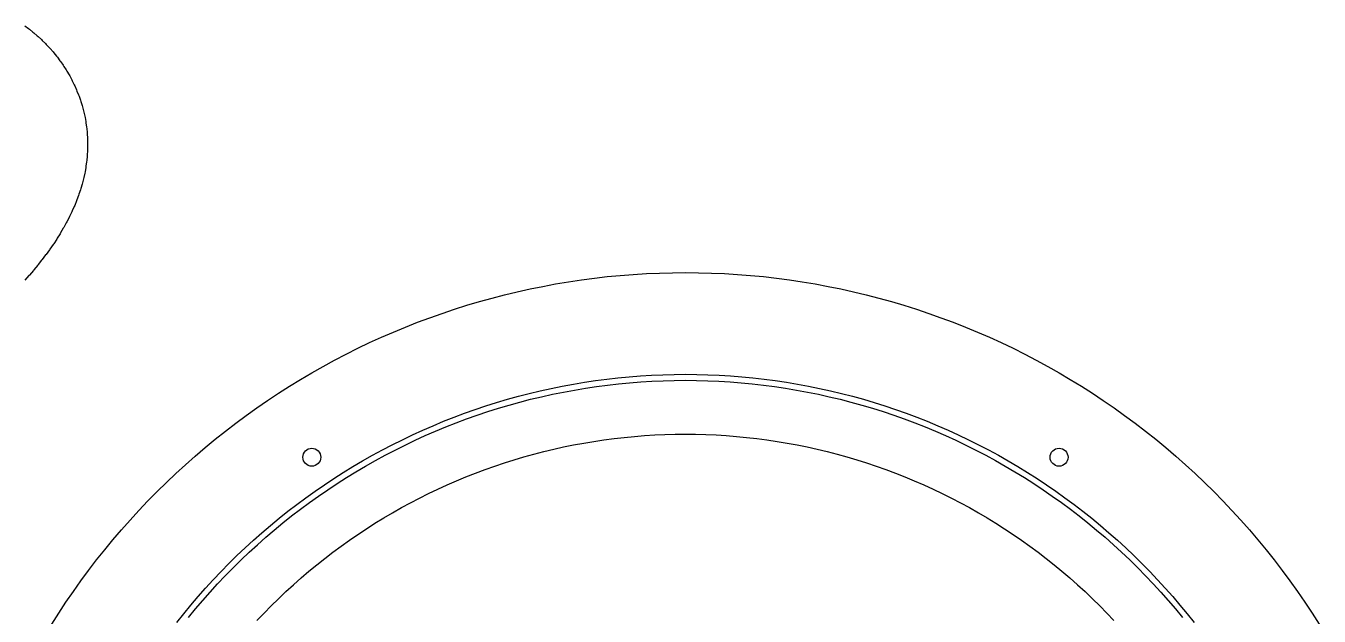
# Model space of a CAD drawing. Header units: metres. Extents: x 10 to 1210, y 10 to 2755.
# Drawn here: x 922.7 to 1139, y 2650.6 to 2749.2 of the extents above; entities that cross this region are included whole.
import ezdxf

# ---------------------------------------------------------------- set-up
doc = ezdxf.new("R2010")
doc.units = ezdxf.units.M
for name, color, linetype in [('ACIKLIK', 5, 'Continuous'), ('ASKI_DELIK', 6, 'Continuous'), ('CAM_SABLON', 4, 'Continuous'), ('DIS_KENAR_V91_Z3', 1, 'Continuous'), ('LAMBA_T4_Z4', 3, 'Continuous')]:
    doc.layers.add(name, color=color, linetype=linetype)

msp = doc.modelspace()

# ---------------------------------------------------------------- linework, layer by layer
at = {"layer": 'ACIKLIK'}
msp.add_lwpolyline([(961.33, 2649.84), (962.51, 2651.08), (963.7, 2652.3), (964.92, 2653.49), (966.16, 2654.67), (967.43, 2655.83), (968.71, 2656.96), (970.01, 2658.07), (971.33, 2659.16), (972.67, 2660.22), (974.02, 2661.27), (975.4, 2662.28), (976.79, 2663.28), (978.2, 2664.24), (979.63, 2665.19), (981.07, 2666.11), (982.53, 2667), (984, 2667.87), (985.49, 2668.71), (986.99, 2669.53), (988.51, 2670.32), (990.04, 2671.08), (991.58, 2671.82), (993.14, 2672.53), (994.71, 2673.21), (996.29, 2673.86), (997.88, 2674.49), (999.48, 2675.09), (1001.09, 2675.66), (1002.72, 2676.2), (1004.35, 2676.72), (1005.99, 2677.2), (1007.64, 2677.66), (1009.29, 2678.09), (1010.96, 2678.49), (1012.62, 2678.86), (1014.3, 2679.2), (1015.98, 2679.51), (1017.67, 2679.79), (1019.36, 2680.05), (1021.06, 2680.27), (1022.76, 2680.46), (1024.46, 2680.63), (1026.16, 2680.76), (1027.87, 2680.86), (1029.58, 2680.94), (1031.29, 2680.98), (1033, 2681), (1034.71, 2680.98), (1036.42, 2680.94), (1038.13, 2680.86), (1039.84, 2680.76), (1041.54, 2680.63), (1043.24, 2680.46), (1044.94, 2680.27), (1046.64, 2680.05), (1048.33, 2679.79), (1050.02, 2679.51), (1051.7, 2679.2), (1053.38, 2678.86), (1055.04, 2678.49), (1056.71, 2678.09), (1058.36, 2677.66), (1060.01, 2677.2), (1061.65, 2676.72), (1063.28, 2676.2), (1064.91, 2675.66), (1066.52, 2675.09), (1068.12, 2674.49), (1069.71, 2673.86), (1071.29, 2673.21), (1072.86, 2672.53), (1074.42, 2671.82), (1075.96, 2671.08), (1077.49, 2670.32), (1079.01, 2669.53), (1080.51, 2668.71), (1082, 2667.87), (1083.47, 2667), (1084.93, 2666.11), (1086.37, 2665.19), (1087.8, 2664.24), (1089.21, 2663.28), (1090.6, 2662.28), (1091.98, 2661.27), (1093.33, 2660.22), (1094.67, 2659.16), (1095.99, 2658.07), (1097.29, 2656.96), (1098.57, 2655.83), (1099.84, 2654.67), (1101.08, 2653.49), (1102.3, 2652.3), (1103.49, 2651.08), (1104.67, 2649.84)], dxfattribs=at)
at = {"layer": 'ASKI_DELIK'}
for centre in [(970.5, 2677.14), (1095.5, 2677.14)]:
    msp.add_circle(centre, 1.5, dxfattribs=at)
at = {"layer": 'CAM_SABLON'}
msp.add_lwpolyline([(949.85, 2650.34), (951.03, 2651.78), (952.25, 2653.2), (953.48, 2654.6), (954.75, 2655.97), (956.03, 2657.33), (957.34, 2658.66), (958.67, 2659.97), (960.03, 2661.25), (961.4, 2662.52), (962.8, 2663.75), (964.22, 2664.97), (965.66, 2666.15), (967.12, 2667.32), (968.61, 2668.45), (970.11, 2669.56), (971.63, 2670.65), (973.17, 2671.71), (974.72, 2672.74), (976.3, 2673.74), (977.89, 2674.72), (979.5, 2675.66), (981.13, 2676.58), (982.77, 2677.47), (984.42, 2678.34), (986.09, 2679.17), (987.78, 2679.97), (989.48, 2680.75), (991.19, 2681.49), (992.92, 2682.21), (994.65, 2682.89), (996.4, 2683.55), (998.16, 2684.17), (999.94, 2684.76), (1001.72, 2685.32), (1003.51, 2685.85), (1005.31, 2686.35), (1007.11, 2686.82), (1008.93, 2687.26), (1010.75, 2687.66), (1012.58, 2688.03), (1014.42, 2688.37), (1016.26, 2688.68), (1018.11, 2688.96), (1019.96, 2689.2), (1021.82, 2689.41), (1023.67, 2689.59), (1025.54, 2689.74), (1027.4, 2689.85), (1029.27, 2689.93), (1031.13, 2689.98), (1033, 2690), (1034.87, 2689.98), (1036.73, 2689.93), (1038.6, 2689.85), (1040.46, 2689.74), (1042.33, 2689.59), (1044.18, 2689.41), (1046.04, 2689.2), (1047.89, 2688.96), (1049.74, 2688.68), (1051.58, 2688.37), (1053.42, 2688.03), (1055.25, 2687.66), (1057.07, 2687.26), (1058.89, 2686.82), (1060.69, 2686.35), (1062.49, 2685.85), (1064.28, 2685.32), (1066.06, 2684.76), (1067.84, 2684.17), (1069.6, 2683.55), (1071.35, 2682.89), (1073.08, 2682.21), (1074.81, 2681.49), (1076.52, 2680.75), (1078.22, 2679.97), (1079.91, 2679.17), (1081.58, 2678.34), (1083.23, 2677.47), (1084.87, 2676.58), (1086.5, 2675.66), (1088.11, 2674.72), (1089.7, 2673.74), (1091.28, 2672.74), (1092.83, 2671.71), (1094.37, 2670.65), (1095.89, 2669.56), (1097.39, 2668.45), (1098.88, 2667.32), (1100.34, 2666.15), (1101.78, 2664.97), (1103.2, 2663.75), (1104.6, 2662.52), (1105.97, 2661.25), (1107.33, 2659.97), (1108.66, 2658.66), (1109.97, 2657.33), (1111.25, 2655.97), (1112.52, 2654.6), (1113.75, 2653.2), (1114.97, 2651.78), (1116.15, 2650.34)], dxfattribs=at)
at = {"layer": 'DIS_KENAR_V91_Z3'}
for points in [[(922.51, 2749.24), (923.1, 2748.8), (923.27, 2748.67), (923.84, 2748.21), (924.01, 2748.08), (924.56, 2747.6), (924.72, 2747.45), (925.26, 2746.96), (925.42, 2746.81), (925.94, 2746.29), (926.09, 2746.14), (926.58, 2745.61), (926.73, 2745.45), (927.21, 2744.9), (927.35, 2744.73), (927.8, 2744.17), (927.94, 2744), (928.37, 2743.42), (928.5, 2743.24), (928.91, 2742.65), (929.03, 2742.47), (929.41, 2741.87), (929.53, 2741.67), (929.89, 2741.06), (930, 2740.87), (930.34, 2740.24), (930.44, 2740.04), (930.75, 2739.41), (930.85, 2739.2), (931.13, 2738.56), (931.22, 2738.35), (931.48, 2737.7), (931.56, 2737.48), (931.79, 2736.83), (931.86, 2736.61), (932.06, 2735.95), (932.13, 2735.72), (932.31, 2735.06), (932.36, 2734.83), (932.51, 2734.16), (932.56, 2733.92), (932.68, 2733.25), (932.72, 2733.01), (932.82, 2732.33), (932.85, 2732.09), (932.91, 2731.41), (932.93, 2731.17), (932.97, 2730.48), (932.98, 2730.24), (933, 2729.55), (933, 2729.31), (932.98, 2728.62), (932.97, 2728.38), (932.93, 2727.68), (932.91, 2727.45), (932.84, 2726.74), (932.82, 2726.51), (932.72, 2725.8), (932.68, 2725.57), (932.56, 2724.86), (932.52, 2724.64), (932.36, 2723.92), (932.31, 2723.7), (932.13, 2722.98), (932.07, 2722.77), (931.86, 2722.04), (931.79, 2721.84), (931.55, 2721.1), (931.48, 2720.91), (931.21, 2720.16), (931.14, 2719.98), (930.84, 2719.23), (930.76, 2719.06), (930.43, 2718.31), (930.35, 2718.14), (929.99, 2717.38), (929.91, 2717.22), (929.51, 2716.46), (929.43, 2716.31), (929.01, 2715.55), (928.93, 2715.4), (928.47, 2714.64), (928.39, 2714.5), (927.91, 2713.73), (927.83, 2713.61), (927.32, 2712.83), (927.24, 2712.71), (926.7, 2711.94), (926.62, 2711.83), (926.05, 2711.05), (925.97, 2710.95), (925.38, 2710.17), (925.3, 2710.07), (924.71, 2709.33), (924.65, 2709.25), (923.99, 2708.46), (923.92, 2708.37), (923.25, 2707.59), (923.19, 2707.51), (922.49, 2706.73)], [(926.99, 2649.24), (928.17, 2651.08), (929.37, 2652.9), (930.61, 2654.7), (931.87, 2656.47), (933.17, 2658.23), (934.5, 2659.96), (935.86, 2661.67), (937.24, 2663.35), (938.66, 2665.01), (940.11, 2666.64), (941.58, 2668.25), (943.08, 2669.83), (944.61, 2671.39), (946.17, 2672.92), (947.75, 2674.42), (949.36, 2675.89), (950.99, 2677.34), (952.65, 2678.76), (954.33, 2680.14), (956.04, 2681.5), (957.77, 2682.83), (959.53, 2684.13), (961.3, 2685.39), (963.1, 2686.63), (964.92, 2687.83), (966.76, 2689.01), (968.62, 2690.15), (970.5, 2691.25), (972.4, 2692.33), (974.32, 2693.37), (976.25, 2694.38), (978.2, 2695.35), (980.17, 2696.29), (982.16, 2697.19), (984.16, 2698.06), (986.17, 2698.9), (988.2, 2699.7), (990.25, 2700.46), (992.3, 2701.19), (994.37, 2701.88), (996.45, 2702.54), (998.55, 2703.16), (1000.65, 2703.74), (1002.76, 2704.29), (1004.88, 2704.8), (1007.01, 2705.27), (1009.15, 2705.7), (1011.29, 2706.1), (1013.45, 2706.46), (1015.6, 2706.78), (1017.77, 2707.07), (1019.93, 2707.32), (1022.11, 2707.52), (1024.28, 2707.7), (1026.46, 2707.83), (1028.64, 2707.92), (1030.82, 2707.98), (1033, 2708), (1035.18, 2707.98), (1037.36, 2707.92), (1039.54, 2707.83), (1041.72, 2707.7), (1043.89, 2707.52), (1046.07, 2707.32), (1048.23, 2707.07), (1050.4, 2706.78), (1052.55, 2706.46), (1054.71, 2706.1), (1056.85, 2705.7), (1058.99, 2705.27), (1061.12, 2704.8), (1063.24, 2704.29), (1065.35, 2703.74), (1067.45, 2703.16), (1069.55, 2702.54), (1071.63, 2701.88), (1073.7, 2701.19), (1075.75, 2700.46), (1077.8, 2699.7), (1079.83, 2698.9), (1081.84, 2698.06), (1083.84, 2697.19), (1085.83, 2696.29), (1087.8, 2695.35), (1089.75, 2694.38), (1091.68, 2693.37), (1093.6, 2692.33), (1095.5, 2691.25), (1097.38, 2690.15), (1099.24, 2689.01), (1101.08, 2687.83), (1102.9, 2686.63), (1104.7, 2685.39), (1106.47, 2684.13), (1108.23, 2682.83), (1109.96, 2681.5), (1111.67, 2680.14), (1113.35, 2678.76), (1115.01, 2677.34), (1116.64, 2675.89), (1118.25, 2674.42), (1119.83, 2672.92), (1121.39, 2671.39), (1122.92, 2669.83), (1124.42, 2668.25), (1125.89, 2666.64), (1127.34, 2665.01), (1128.76, 2663.35), (1130.14, 2661.67), (1131.5, 2659.96), (1132.83, 2658.23), (1134.13, 2656.47), (1135.39, 2654.7), (1136.63, 2652.9), (1137.83, 2651.08), (1139.01, 2649.24)]]:
    msp.add_lwpolyline(points, dxfattribs=at)
at = {"layer": 'LAMBA_T4_Z4'}
msp.add_lwpolyline([(947.9, 2649.49), (949.07, 2650.97), (950.27, 2652.42), (951.49, 2653.85), (952.74, 2655.27), (954.01, 2656.66), (955.31, 2658.02), (956.63, 2659.37), (957.98, 2660.69), (959.34, 2661.99), (960.73, 2663.26), (962.15, 2664.51), (963.58, 2665.73), (965.03, 2666.93), (966.51, 2668.1), (968, 2669.25), (969.52, 2670.37), (971.05, 2671.47), (972.61, 2672.54), (974.18, 2673.58), (975.77, 2674.59), (977.38, 2675.57), (979, 2676.53), (980.64, 2677.46), (982.3, 2678.36), (983.97, 2679.23), (985.66, 2680.07), (987.36, 2680.88), (989.07, 2681.66), (990.8, 2682.41), (992.54, 2683.14), (994.3, 2683.83), (996.06, 2684.49), (997.84, 2685.12), (999.63, 2685.71), (1001.42, 2686.28), (1003.23, 2686.82), (1005.05, 2687.32), (1006.87, 2687.79), (1008.71, 2688.23), (1010.55, 2688.64), (1012.39, 2689.02), (1014.25, 2689.36), (1016.11, 2689.67), (1017.97, 2689.95), (1019.84, 2690.19), (1021.71, 2690.41), (1023.59, 2690.59), (1025.47, 2690.74), (1027.35, 2690.85), (1029.23, 2690.93), (1031.12, 2690.98), (1033, 2691), (1034.88, 2690.98), (1036.77, 2690.93), (1038.65, 2690.85), (1040.53, 2690.74), (1042.41, 2690.59), (1044.29, 2690.41), (1046.16, 2690.19), (1048.03, 2689.95), (1049.89, 2689.67), (1051.75, 2689.36), (1053.61, 2689.02), (1055.45, 2688.64), (1057.29, 2688.23), (1059.13, 2687.79), (1060.95, 2687.32), (1062.77, 2686.82), (1064.58, 2686.28), (1066.37, 2685.71), (1068.16, 2685.12), (1069.94, 2684.49), (1071.7, 2683.83), (1073.46, 2683.14), (1075.2, 2682.41), (1076.93, 2681.66), (1078.64, 2680.88), (1080.34, 2680.07), (1082.03, 2679.23), (1083.7, 2678.36), (1085.36, 2677.46), (1087, 2676.53), (1088.62, 2675.57), (1090.23, 2674.59), (1091.82, 2673.58), (1093.39, 2672.54), (1094.95, 2671.47), (1096.48, 2670.37), (1098, 2669.25), (1099.49, 2668.1), (1100.97, 2666.93), (1102.42, 2665.73), (1103.85, 2664.51), (1105.27, 2663.26), (1106.66, 2661.99), (1108.02, 2660.69), (1109.37, 2659.37), (1110.69, 2658.02), (1111.99, 2656.66), (1113.26, 2655.27), (1114.51, 2653.85), (1115.73, 2652.42), (1116.93, 2650.97), (1118.1, 2649.49)], dxfattribs=at)

doc.saveas('drawing.dxf')
